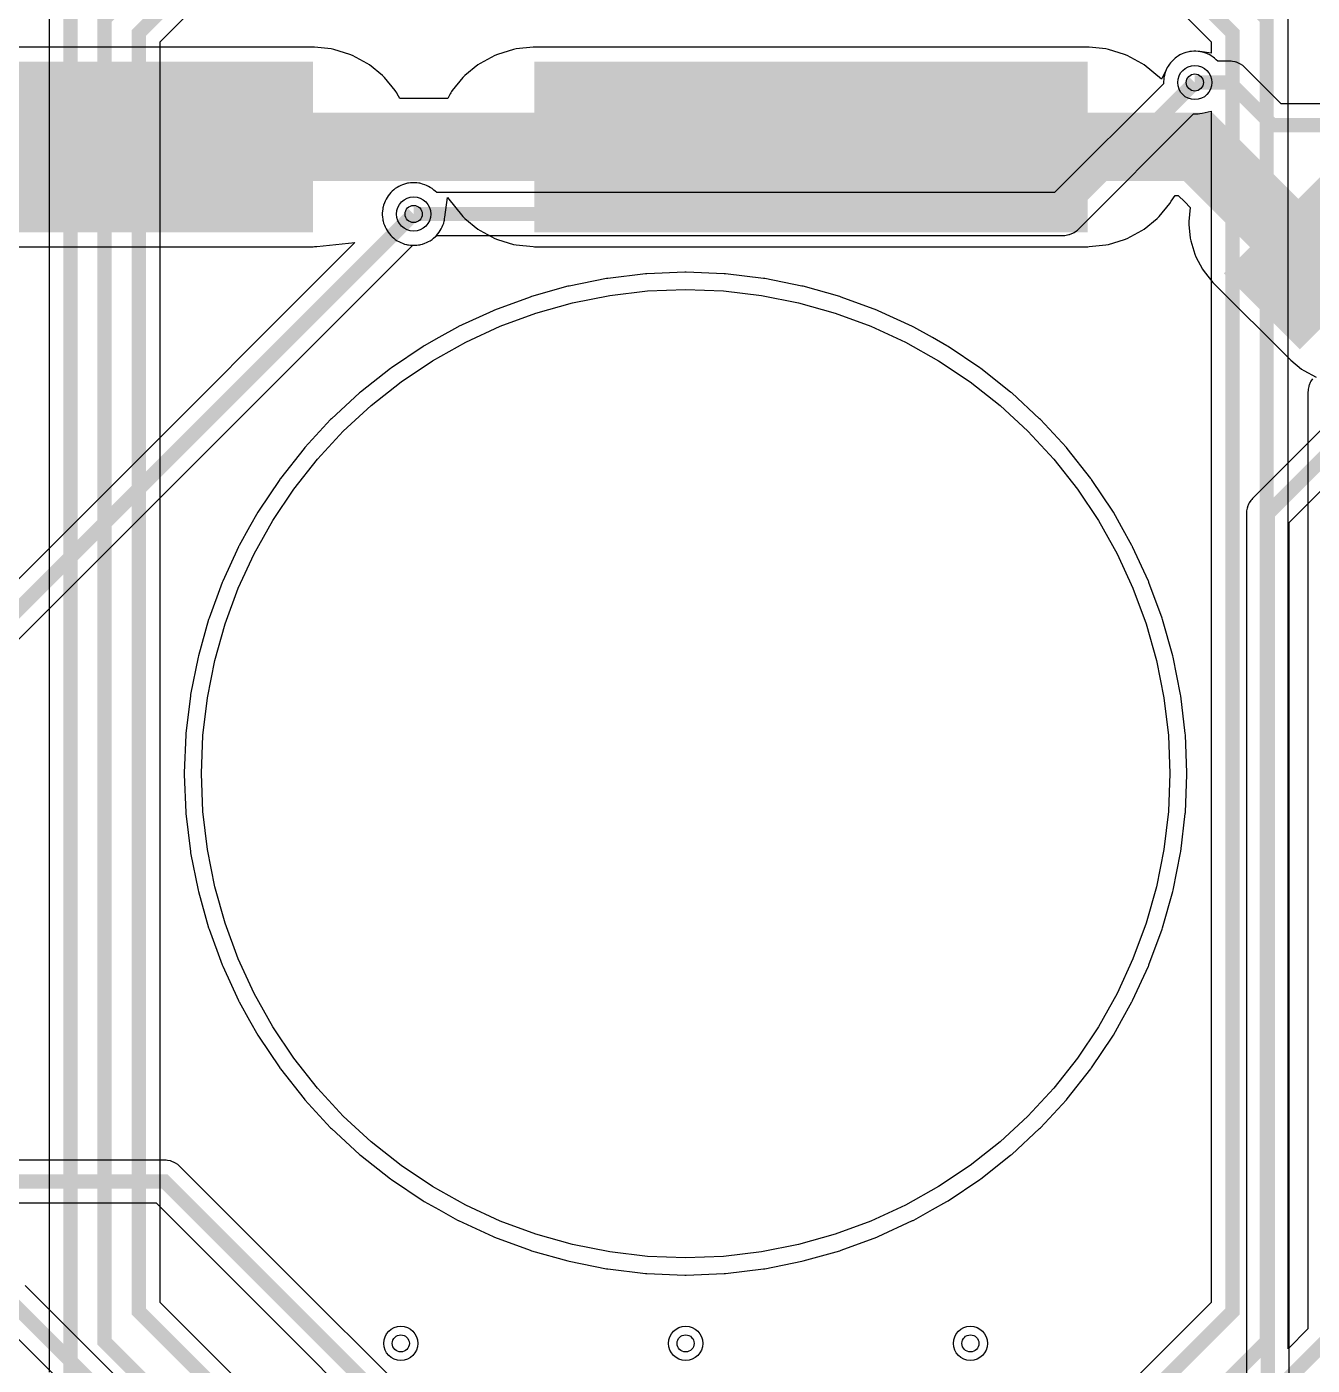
# Model space of a CAD drawing. Header units: millimetres. Extents: x -74 to 74, y -33 to 26.
# Drawn here: x -11.57 to 11, y -10.38 to 13.11 of the extents above; entities that cross this region are included whole.
import ezdxf

# ---------------------------------------------------------------- set-up
doc = ezdxf.new("R2010")
doc.units = ezdxf.units.MM
for name, color, linetype in [('COBRE_BAIXO', 7, 'Continuous'), ('COBRE_CIMA', 7, 'Continuous'), ('FUROS', 7, 'Continuous'), ('PLANO_GND_BAIXO', 7, 'Continuous'), ('PLANO_GND_CIMA', 7, 'Continuous'), ('VIAS', 7, 'Continuous')]:
    doc.layers.add(name, color=color, linetype=linetype)

msp = doc.modelspace()

# ---------------------------------------------------------------- linework, layer by layer
at = {"layer": 'COBRE_BAIXO'}
for points, const_width in [([(-20.718, 4.592), (-14.31, 11), (-6.54, 11)], 3), ([(-2.655, 11), (7.058, 11)], 3), ([(26.783, 12.2), (26.783, 11.458), (26.708, 11.383), (10.3, 11.383), (9.552, 12.131), (8.939, 12.131)], 0.25), ([(-6.54, 11), (-2.655, 11)], 1.2), ([(7.058, 11), (9, 11), (10.333, 9.667)], 1.2), ([(10.333, 9.667), (11.667, 8.333)], 2.5), ([(-9.01, -20.247), (-9.01, -20.03), (-17.585, -11.455), (-19.793, -11.455), (-21.941, -9.307), (-22.407, -9.307), (-22.9, -8.814), (-22.9, -8.303), (-4.774, 9.823)], 0.25), ([(12.013, 6.36), (10.219, 4.566), (10.219, -12.451)], 0.25), ([(-18.66, -7.16), (-9.142, -7.16), (-3.202, -13.1), (18.204, -13.1), (21.376, -16.272)], 0.25), ([(-5.891, -15.217), (-11.857, -9.251), (-12.386, -9.251), (-12.762, -8.875), (-12.762, -8.346), (-13.281, -7.827), (-21.027, -7.827), (-21.781, -8.581)], 0.25), ([(-5.781, -15.327), (-11.857, -9.251), (-12.386, -9.251), (-12.762, -8.875), (-12.762, -8.346), (-13.281, -7.827), (-21.027, -7.827), (-21.781, -8.581)], 0.25)]:
    msp.add_lwpolyline(points, dxfattribs=dict(at, const_width=const_width))
at = {"layer": 'COBRE_CIMA', "const_width": 0.25}
for points in [[(-2.179, -19.124), (-10.8, -10.503), (-10.8, 13.498), (-4.698, 19.6), (-1.27, 19.6), (-1.27, 22.74)], [(-2.179, -19.124), (-2.621, -18.682), (-10.8, -10.503), (-10.8, 13.498), (-4.698, 19.6), (-1.27, 19.6), (-1.27, 22.74)], [(-1.613, -18.559), (-10.2, -9.972), (-10.2, 13.249), (-4.449, 19), (1.27, 19), (1.27, 22.74)], [(-1.613, -18.559), (-2.055, -18.117), (-10.2, -9.972), (-10.2, 13.249), (-4.449, 19), (1.27, 19), (1.27, 22.74)], [(-1.047, -17.993), (-9.6, -9.44), (-9.6, 13), (-4.2, 18.4), (3.81, 18.4), (3.81, 22.74)], [(-1.047, -17.993), (-1.489, -17.551), (-9.6, -9.44), (-9.6, 13), (-4.2, 18.4), (3.81, 18.4), (3.81, 22.74)], [(1.039, -18.001), (9.6, -9.44), (9.6, 13), (6.35, 16.25), (6.35, 22.74)], [(1.039, -18.001), (1.481, -17.559), (9.6, -9.44), (9.6, 13), (6.35, 16.25), (6.35, 22.74)], [(1.604, -18.567), (10.2, -9.971), (10.2, 13.249), (8.89, 14.559), (8.89, 22.74)], [(1.604, -18.567), (2.046, -18.125), (10.2, -9.971), (10.2, 13.249), (8.89, 14.559), (8.89, 22.74)], [(5.2, -16), (11.3, -9.9), (11.3, 6.7), (11.6, 7), (11.7, 7), (11.8, 7.1), (12, 7.1), (16.3, 11.4), (16.4, 11.4), (16.5, 11.5), (16.8, 11.5), (19, 13.7)], [(-4.774, 9.823), (6.631, 9.823), (8.939, 12.131)]]:
    msp.add_lwpolyline(points, dxfattribs=at)
at = {"layer": 'FUROS'}
msp.add_lwpolyline([(8.5, 0), (8.474, -0.667), (8.395, -1.33), (8.265, -1.984), (8.084, -2.627), (7.853, -3.253), (7.574, -3.859), (7.247, -4.441), (6.877, -4.996), (6.463, -5.52), (6.01, -6.01), (5.52, -6.463), (4.996, -6.877), (4.441, -7.247), (3.859, -7.574), (3.253, -7.853), (2.627, -8.084), (1.984, -8.265), (1.33, -8.395), (0.667, -8.474), (0, -8.5), (-0.667, -8.474), (-1.33, -8.395), (-1.984, -8.265), (-2.627, -8.084), (-3.253, -7.853), (-3.859, -7.574), (-4.441, -7.247), (-4.996, -6.877), (-5.52, -6.463), (-6.01, -6.01), (-6.463, -5.52), (-6.877, -4.996), (-7.247, -4.441), (-7.574, -3.859), (-7.853, -3.253), (-8.084, -2.627), (-8.265, -1.984), (-8.395, -1.33), (-8.474, -0.667), (-8.5, 0), (-8.474, 0.667), (-8.395, 1.33), (-8.265, 1.984), (-8.084, 2.627), (-7.853, 3.253), (-7.574, 3.859), (-7.247, 4.441), (-6.877, 4.996), (-6.463, 5.52), (-6.01, 6.01), (-5.52, 6.463), (-4.996, 6.877), (-4.441, 7.247), (-3.859, 7.574), (-3.253, 7.853), (-2.627, 8.084), (-1.984, 8.265), (-1.33, 8.395), (-0.667, 8.474), (0, 8.5), (0.667, 8.474), (1.33, 8.395), (1.984, 8.265), (2.627, 8.084), (3.253, 7.853), (3.859, 7.574), (4.441, 7.247), (4.996, 6.877), (5.52, 6.463), (6.01, 6.01), (6.463, 5.52), (6.877, 4.996), (7.247, 4.441), (7.574, 3.859), (7.853, 3.253), (8.084, 2.627), (8.265, 1.984), (8.395, 1.33), (8.474, 0.667)], close=True, dxfattribs=at)
at = {"layer": 'PLANO_GND_BAIXO'}
for points in [[(25.225, 11.758), (10.455, 11.758), (9.817, 12.396), (9.817, 12.396), (9.799, 12.413), (9.78, 12.428), (9.78, 12.428), (9.739, 12.455), (9.718, 12.467), (9.672, 12.486), (9.672, 12.486), (9.662, 12.489), (9.649, 12.493), (9.649, 12.493), (9.601, 12.502), (9.601, 12.502), (9.577, 12.505), (9.576, 12.505), (9.564, 12.505), (9.552, 12.506), (9.552, 12.506), (9.345, 12.506), (9.316, 12.531), (9.293, 12.551), (9.287, 12.557), (9.287, 12.557), (9.261, 12.577), (9.228, 12.599), (9.2, 12.615), (9.164, 12.632), (9.134, 12.645), (9.097, 12.658), (9.065, 12.666), (9.065, 12.666), (9.046, 12.67), (9.027, 12.674), (9.027, 12.674), (8.995, 12.678), (8.995, 12.678), (8.955, 12.681), (8.923, 12.681), (8.883, 12.678), (8.883, 12.678), (8.851, 12.674), (8.851, 12.674), (8.832, 12.67), (8.813, 12.666), (8.813, 12.666), (8.781, 12.658), (8.744, 12.645), (8.714, 12.632), (8.678, 12.615), (8.65, 12.599), (8.617, 12.577), (8.591, 12.557), (8.562, 12.531), (8.539, 12.508), (8.513, 12.479), (8.493, 12.453), (8.471, 12.42), (8.455, 12.392), (8.438, 12.356), (8.438, 12.356), (8.355, 12.19), (8.05, 12.441), (8.009, 12.468), (7.749, 12.606), (7.704, 12.625), (7.423, 12.71), (7.423, 12.71), (7.375, 12.72), (7.082, 12.749), (7.082, 12.749), (7.058, 12.75), (7.057, 12.75), (-2.655, 12.75), (-2.655, 12.75), (-2.679, 12.749), (-2.679, 12.749), (-2.972, 12.72), (-3.02, 12.71), (-3.02, 12.71), (-3.302, 12.625), (-3.347, 12.606), (-3.606, 12.468), (-3.647, 12.441), (-3.874, 12.254), (-3.909, 12.219), (-4.096, 11.992), (-4.096, 11.992), (-4.109, 11.972), (-4.123, 11.951), (-4.123, 11.951), (-4.134, 11.93), (-4.177, 11.85), (-5.018, 11.85), (-5.061, 11.93), (-5.072, 11.951), (-5.072, 11.951), (-5.086, 11.972), (-5.099, 11.992), (-5.099, 11.992), (-5.286, 12.219), (-5.321, 12.254), (-5.548, 12.441), (-5.589, 12.468), (-5.848, 12.606), (-5.893, 12.625), (-6.175, 12.71), (-6.175, 12.71), (-6.223, 12.72), (-6.516, 12.749), (-6.516, 12.749), (-6.54, 12.75), (-6.54, 12.75), (-14.31, 12.75)], [(-21.712, -7.645), (-4.796, 9.271), (-4.796, 9.271), (-4.759, 9.274), (-4.758, 9.274), (-4.718, 9.276), (-4.691, 9.28), (-4.686, 9.28), (-4.686, 9.28), (-4.667, 9.284), (-4.648, 9.288), (-4.648, 9.288), (-4.616, 9.296), (-4.579, 9.309), (-4.549, 9.322), (-4.513, 9.339), (-4.485, 9.355), (-4.452, 9.377), (-4.426, 9.397), (-4.397, 9.423), (-4.374, 9.446), (-4.348, 9.476), (-4.328, 9.502), (-4.306, 9.534), (-4.29, 9.562), (-4.273, 9.598), (-4.26, 9.628), (-4.247, 9.665), (-4.239, 9.697), (-4.239, 9.697), (-4.235, 9.716), (-4.231, 9.735), (-4.231, 9.735), (-4.23, 9.744), (-4.227, 9.768), (-4.227, 9.768), (-4.182, 10.113), (-3.909, 9.781), (-3.874, 9.746), (-3.647, 9.559), (-3.606, 9.532), (-3.347, 9.394), (-3.302, 9.375), (-3.02, 9.29), (-3.02, 9.29), (-2.972, 9.28), (-2.679, 9.251), (-2.679, 9.251), (-2.655, 9.25), (-2.655, 9.25), (7.057, 9.25), (7.058, 9.25), (7.082, 9.251), (7.082, 9.251), (7.375, 9.28), (7.423, 9.29), (7.423, 9.29), (7.704, 9.375), (7.749, 9.394), (8.009, 9.532), (8.05, 9.559), (8.277, 9.746), (8.311, 9.781), (8.498, 10.008), (8.525, 10.049), (8.593, 10.15), (8.648, 10.15), (8.761, 10.037), (8.859, 9.939), (8.835, 9.691), (8.835, 9.642), (8.859, 9.398), (8.868, 9.35), (8.939, 9.116), (8.958, 9.07), (9.073, 8.854), (9.101, 8.814), (9.256, 8.624), (9.256, 8.624), (9.273, 8.606), (9.273, 8.606), (10.606, 7.273), (10.606, 7.273), (10.624, 7.256), (10.624, 7.256), (10.814, 7.101), (10.854, 7.074), (11.07, 6.958)], [(-13.585, 9.25), (-6.54, 9.25), (-6.54, 9.25), (-6.516, 9.251), (-6.516, 9.251), (-6.476, 9.255), (-5.807, 9.321), (-14.486, 0.641)], [(11.461, 6.338), (9.954, 4.831), (9.954, 4.831), (9.937, 4.813), (9.922, 4.794), (9.922, 4.794), (9.895, 4.753), (9.883, 4.732), (9.864, 4.686), (9.864, 4.686), (9.861, 4.676), (9.857, 4.663), (9.857, 4.663), (9.848, 4.615), (9.848, 4.615), (9.845, 4.591), (9.845, 4.59), (9.845, 4.578), (9.844, 4.566), (9.844, 4.566), (9.844, -12.045)], [(10.594, -12.045), (10.594, 4.411), (10.594, 4.411), (11.991, 5.808)], [(-3.047, -12.725), (-8.877, -6.895), (-8.877, -6.895), (-8.895, -6.878), (-8.914, -6.863), (-8.914, -6.863), (-8.955, -6.836), (-8.976, -6.824), (-9.022, -6.805), (-9.022, -6.805), (-9.032, -6.802), (-9.045, -6.798), (-9.045, -6.798), (-9.093, -6.789), (-9.093, -6.789), (-9.117, -6.786), (-9.117, -6.786), (-9.13, -6.786), (-9.142, -6.785), (-9.142, -6.785), (-18.254, -6.785)], [(-13.043, -7.535), (-9.297, -7.535), (-9.297, -7.535), (-3.467, -13.365)], [(-5.891, -14.687), (-11.592, -8.986)], [(-12.012, -9.626), (-8.318, -13.32)]]:
    msp.add_lwpolyline(points, dxfattribs=at)
msp.add_lwpolyline([(8.69, -1.388), (8.69, -1.388), (8.693, -1.365), (8.772, -0.702), (8.774, -0.679), (8.774, -0.679), (8.8, -0.012), (8.8, 0.012), (8.774, 0.679), (8.774, 0.679), (8.772, 0.702), (8.693, 1.365), (8.69, 1.388), (8.69, 1.388), (8.559, 2.043), (8.554, 2.066), (8.373, 2.708), (8.366, 2.73), (8.134, 3.357), (8.134, 3.357), (8.129, 3.369), (8.125, 3.378), (8.125, 3.378), (7.846, 3.984), (7.846, 3.985), (7.841, 3.995), (7.835, 4.005), (7.835, 4.005), (7.653, 4.332), (7.509, 4.588), (7.509, 4.588), (7.497, 4.608), (7.497, 4.608), (7.126, 5.163), (7.126, 5.163), (7.121, 5.17), (7.112, 5.182), (7.112, 5.182), (6.699, 5.706), (6.684, 5.724), (6.231, 6.214), (6.214, 6.231), (5.724, 6.684), (5.706, 6.699), (5.182, 7.112), (5.182, 7.112), (5.17, 7.121), (5.163, 7.126), (5.163, 7.126), (4.608, 7.497), (4.608, 7.497), (4.588, 7.509), (4.588, 7.509), (4.332, 7.653), (4.005, 7.835), (4.005, 7.835), (3.995, 7.841), (3.985, 7.846), (3.984, 7.846), (3.378, 8.125), (3.378, 8.125), (3.369, 8.129), (3.357, 8.134), (3.357, 8.134), (2.73, 8.366), (2.708, 8.373), (2.066, 8.554), (2.043, 8.559), (1.388, 8.69), (1.388, 8.69), (1.365, 8.693), (0.702, 8.772), (0.679, 8.774), (0.679, 8.774), (0.012, 8.8), (-0.012, 8.8), (-0.679, 8.774), (-0.679, 8.774), (-0.702, 8.772), (-1.365, 8.693), (-1.388, 8.69), (-1.388, 8.69), (-2.043, 8.559), (-2.066, 8.554), (-2.708, 8.373), (-2.73, 8.366), (-3.357, 8.134), (-3.357, 8.134), (-3.369, 8.129), (-3.378, 8.125), (-3.378, 8.125), (-3.984, 7.846), (-3.985, 7.846), (-3.995, 7.841), (-4.005, 7.835), (-4.005, 7.835), (-4.332, 7.653), (-4.588, 7.509), (-4.588, 7.509), (-4.608, 7.497), (-4.608, 7.497), (-5.163, 7.126), (-5.163, 7.126), (-5.17, 7.121), (-5.182, 7.112), (-5.182, 7.112), (-5.706, 6.699), (-5.724, 6.684), (-6.214, 6.231), (-6.231, 6.214), (-6.684, 5.724), (-6.699, 5.706), (-7.112, 5.182), (-7.112, 5.182), (-7.121, 5.17), (-7.126, 5.163), (-7.126, 5.163), (-7.497, 4.608), (-7.497, 4.608), (-7.509, 4.588), (-7.509, 4.588), (-7.653, 4.332), (-7.835, 4.005), (-7.835, 4.005), (-7.841, 3.995), (-7.846, 3.985), (-7.846, 3.984), (-8.125, 3.378), (-8.125, 3.378), (-8.129, 3.369), (-8.134, 3.357), (-8.134, 3.357), (-8.366, 2.73), (-8.373, 2.708), (-8.554, 2.066), (-8.559, 2.043), (-8.69, 1.388), (-8.69, 1.388), (-8.693, 1.365), (-8.772, 0.702), (-8.774, 0.679), (-8.774, 0.679), (-8.8, 0.012), (-8.8, -0.012), (-8.774, -0.679), (-8.774, -0.679), (-8.772, -0.702), (-8.693, -1.365), (-8.69, -1.388), (-8.69, -1.388), (-8.559, -2.043), (-8.554, -2.066), (-8.373, -2.708), (-8.366, -2.73), (-8.134, -3.357), (-8.134, -3.357), (-8.129, -3.369), (-8.125, -3.378), (-8.125, -3.378), (-7.846, -3.984), (-7.846, -3.985), (-7.841, -3.995), (-7.835, -4.005), (-7.835, -4.005), (-7.653, -4.332), (-7.509, -4.588), (-7.509, -4.588), (-7.497, -4.608), (-7.497, -4.608), (-7.126, -5.163), (-7.126, -5.163), (-7.121, -5.17), (-7.112, -5.182), (-7.112, -5.182), (-6.699, -5.706), (-6.684, -5.724), (-6.231, -6.214), (-6.214, -6.231), (-5.724, -6.684), (-5.706, -6.699), (-5.182, -7.112), (-5.182, -7.112), (-5.17, -7.121), (-5.163, -7.126), (-5.163, -7.126), (-4.608, -7.497), (-4.608, -7.497), (-4.588, -7.509), (-4.588, -7.509), (-4.332, -7.653), (-4.005, -7.835), (-4.005, -7.835), (-3.995, -7.841), (-3.985, -7.846), (-3.984, -7.846), (-3.378, -8.125), (-3.378, -8.125), (-3.369, -8.129), (-3.357, -8.134), (-3.357, -8.134), (-2.73, -8.366), (-2.708, -8.373), (-2.066, -8.554), (-2.043, -8.559), (-1.388, -8.69), (-1.388, -8.69), (-1.365, -8.693), (-0.702, -8.772), (-0.679, -8.774), (-0.679, -8.774), (-0.012, -8.8), (0.012, -8.8), (0.679, -8.774), (0.679, -8.774), (0.702, -8.772), (1.365, -8.693), (1.388, -8.69), (1.388, -8.69), (2.043, -8.559), (2.066, -8.554), (2.708, -8.373), (2.73, -8.366), (3.357, -8.134), (3.357, -8.134), (3.369, -8.129), (3.378, -8.125), (3.378, -8.125), (3.984, -7.846), (3.985, -7.846), (3.995, -7.841), (4.005, -7.835), (4.005, -7.835), (4.332, -7.653), (4.588, -7.509), (4.588, -7.509), (4.608, -7.497), (4.608, -7.497), (5.163, -7.126), (5.163, -7.126), (5.17, -7.121), (5.182, -7.112), (5.182, -7.112), (5.706, -6.699), (5.724, -6.684), (6.214, -6.231), (6.231, -6.214), (6.684, -5.724), (6.699, -5.706), (7.112, -5.182), (7.112, -5.182), (7.121, -5.17), (7.126, -5.163), (7.126, -5.163), (7.497, -4.608), (7.497, -4.608), (7.509, -4.588), (7.509, -4.588), (7.653, -4.332), (7.835, -4.005), (7.835, -4.005), (7.841, -3.995), (7.846, -3.985), (7.846, -3.984), (8.125, -3.378), (8.125, -3.378), (8.129, -3.369), (8.134, -3.357), (8.134, -3.357), (8.366, -2.73), (8.373, -2.708), (8.554, -2.066), (8.559, -2.043), (8.69, -1.388)], close=True, dxfattribs=at)
at = {"layer": 'PLANO_GND_CIMA'}
for points in [[(-1.356, -17.154), (-9.225, -9.285), (-9.225, 12.845), (-4.045, 18.025)], [(6.085, 15.985), (9.225, 12.845), (9.225, 12.647), (9.027, 12.674), (8.995, 12.678), (8.955, 12.681), (8.923, 12.681), (8.883, 12.678), (8.883, 12.678), (8.851, 12.674), (8.851, 12.674), (8.832, 12.67), (8.813, 12.666), (8.813, 12.666), (8.781, 12.658), (8.744, 12.645), (8.714, 12.632), (8.678, 12.615), (8.65, 12.599), (8.617, 12.577), (8.591, 12.557), (8.562, 12.531), (8.539, 12.508), (8.513, 12.479), (8.493, 12.453), (8.471, 12.42), (8.455, 12.392), (8.438, 12.356), (8.425, 12.326), (8.412, 12.289), (8.404, 12.257), (8.404, 12.257), (8.4, 12.238), (8.396, 12.219), (8.396, 12.219), (8.396, 12.214), (8.392, 12.187), (8.389, 12.147), (8.389, 12.146), (8.387, 12.109), (6.476, 10.198), (-4.368, 10.198), (-4.397, 10.223), (-4.42, 10.243), (-4.426, 10.249), (-4.426, 10.249), (-4.452, 10.269), (-4.485, 10.291), (-4.513, 10.307), (-4.549, 10.324), (-4.579, 10.337), (-4.616, 10.35), (-4.648, 10.358), (-4.648, 10.358), (-4.667, 10.362), (-4.686, 10.366), (-4.686, 10.366), (-4.718, 10.37), (-4.718, 10.37), (-4.758, 10.373), (-4.79, 10.373), (-4.83, 10.37), (-4.83, 10.37), (-4.862, 10.366), (-4.862, 10.366), (-4.881, 10.362), (-4.9, 10.358), (-4.9, 10.358), (-4.932, 10.35), (-4.969, 10.337), (-4.999, 10.324), (-5.035, 10.307), (-5.063, 10.291), (-5.096, 10.269), (-5.122, 10.249), (-5.151, 10.223), (-5.174, 10.2), (-5.2, 10.171), (-5.22, 10.145), (-5.242, 10.112), (-5.258, 10.084), (-5.275, 10.048), (-5.288, 10.018), (-5.301, 9.981), (-5.309, 9.949), (-5.309, 9.949), (-5.313, 9.93), (-5.317, 9.911), (-5.317, 9.911), (-5.321, 9.879), (-5.321, 9.879), (-5.324, 9.839), (-5.324, 9.807), (-5.321, 9.768), (-5.321, 9.767), (-5.317, 9.735), (-5.317, 9.735), (-5.313, 9.716), (-5.309, 9.697), (-5.309, 9.697), (-5.301, 9.665), (-5.288, 9.628), (-5.275, 9.598), (-5.258, 9.562), (-5.242, 9.534), (-5.22, 9.502), (-5.2, 9.476), (-5.174, 9.446), (-5.151, 9.423), (-5.122, 9.397), (-5.096, 9.377), (-5.063, 9.355), (-5.035, 9.339), (-4.999, 9.322), (-4.969, 9.309), (-4.932, 9.296), (-4.9, 9.288), (-4.9, 9.288), (-4.881, 9.284), (-4.862, 9.28), (-4.862, 9.28), (-4.83, 9.276), (-4.83, 9.276), (-4.79, 9.274), (-4.758, 9.274), (-4.718, 9.276), (-4.718, 9.276), (-4.686, 9.28), (-4.686, 9.28), (-4.667, 9.284), (-4.648, 9.288), (-4.648, 9.288), (-4.616, 9.296), (-4.579, 9.309), (-4.549, 9.322), (-4.513, 9.339), (-4.485, 9.355), (-4.452, 9.377), (-4.426, 9.397), (-4.426, 9.397), (-4.42, 9.403), (-4.397, 9.423), (-4.368, 9.448), (6.631, 9.448), (6.631, 9.448), (6.643, 9.449), (6.655, 9.449), (6.656, 9.449), (6.68, 9.452), (6.68, 9.452), (6.728, 9.461), (6.728, 9.461), (6.741, 9.465), (6.751, 9.468), (6.751, 9.468), (6.797, 9.487), (6.818, 9.499), (6.859, 9.526), (6.859, 9.526), (6.878, 9.541), (6.896, 9.558), (6.896, 9.558), (8.917, 11.579), (8.954, 11.582), (8.955, 11.582), (8.995, 11.584), (9.027, 11.588), (9.065, 11.596), (9.066, 11.596), (9.225, 11.628), (9.225, -9.285), (1.365, -17.145)], [(-11.175, 13.498), (-11.175, -10.503)], [(11.003, 6.928), (10.976, 6.887), (10.964, 6.866), (10.945, 6.82), (10.945, 6.82), (10.942, 6.81), (10.938, 6.797), (10.938, 6.797), (10.929, 6.749), (10.929, 6.749), (10.926, 6.725), (10.926, 6.724), (10.926, 6.712), (10.925, 6.7), (10.925, 6.7), (10.925, -9.745), (10.575, -10.095), (10.575, -9.971), (10.575, -9.971), (10.575, 13.249)]]:
    msp.add_lwpolyline(points, dxfattribs=at)
msp.add_lwpolyline([(8.69, -1.388), (8.69, -1.388), (8.693, -1.365), (8.772, -0.702), (8.774, -0.679), (8.774, -0.679), (8.8, -0.012), (8.8, 0.012), (8.774, 0.679), (8.774, 0.679), (8.772, 0.702), (8.693, 1.365), (8.69, 1.388), (8.69, 1.388), (8.559, 2.043), (8.554, 2.066), (8.373, 2.708), (8.366, 2.73), (8.134, 3.357), (8.134, 3.357), (8.129, 3.369), (8.125, 3.378), (8.125, 3.378), (7.846, 3.984), (7.846, 3.985), (7.841, 3.995), (7.835, 4.005), (7.835, 4.005), (7.653, 4.332), (7.509, 4.588), (7.509, 4.588), (7.497, 4.608), (7.497, 4.608), (7.126, 5.163), (7.126, 5.163), (7.121, 5.17), (7.112, 5.182), (7.112, 5.182), (6.699, 5.706), (6.684, 5.724), (6.231, 6.214), (6.214, 6.231), (5.724, 6.684), (5.706, 6.699), (5.182, 7.112), (5.182, 7.112), (5.17, 7.121), (5.163, 7.126), (5.163, 7.126), (4.608, 7.497), (4.608, 7.497), (4.588, 7.509), (4.588, 7.509), (4.332, 7.653), (4.005, 7.835), (4.005, 7.835), (3.995, 7.841), (3.985, 7.846), (3.984, 7.846), (3.378, 8.125), (3.378, 8.125), (3.369, 8.129), (3.357, 8.134), (3.357, 8.134), (2.73, 8.366), (2.708, 8.373), (2.066, 8.554), (2.043, 8.559), (1.388, 8.69), (1.388, 8.69), (1.365, 8.693), (0.702, 8.772), (0.679, 8.774), (0.679, 8.774), (0.012, 8.8), (-0.012, 8.8), (-0.679, 8.774), (-0.679, 8.774), (-0.702, 8.772), (-1.365, 8.693), (-1.388, 8.69), (-1.388, 8.69), (-2.043, 8.559), (-2.066, 8.554), (-2.708, 8.373), (-2.73, 8.366), (-3.357, 8.134), (-3.357, 8.134), (-3.369, 8.129), (-3.378, 8.125), (-3.378, 8.125), (-3.984, 7.846), (-3.985, 7.846), (-3.995, 7.841), (-4.005, 7.835), (-4.005, 7.835), (-4.332, 7.653), (-4.588, 7.509), (-4.588, 7.509), (-4.608, 7.497), (-4.608, 7.497), (-5.163, 7.126), (-5.163, 7.126), (-5.17, 7.121), (-5.182, 7.112), (-5.182, 7.112), (-5.706, 6.699), (-5.724, 6.684), (-6.214, 6.231), (-6.231, 6.214), (-6.684, 5.724), (-6.699, 5.706), (-7.112, 5.182), (-7.112, 5.182), (-7.121, 5.17), (-7.126, 5.163), (-7.126, 5.163), (-7.497, 4.608), (-7.497, 4.608), (-7.509, 4.588), (-7.509, 4.588), (-7.653, 4.332), (-7.835, 4.005), (-7.835, 4.005), (-7.841, 3.995), (-7.846, 3.985), (-7.846, 3.984), (-8.125, 3.378), (-8.125, 3.378), (-8.129, 3.369), (-8.134, 3.357), (-8.134, 3.357), (-8.366, 2.73), (-8.373, 2.708), (-8.554, 2.066), (-8.559, 2.043), (-8.69, 1.388), (-8.69, 1.388), (-8.693, 1.365), (-8.772, 0.702), (-8.774, 0.679), (-8.774, 0.679), (-8.8, 0.012), (-8.8, -0.012), (-8.774, -0.679), (-8.774, -0.679), (-8.772, -0.702), (-8.693, -1.365), (-8.69, -1.388), (-8.69, -1.388), (-8.559, -2.043), (-8.554, -2.066), (-8.373, -2.708), (-8.366, -2.73), (-8.134, -3.357), (-8.134, -3.357), (-8.129, -3.369), (-8.125, -3.378), (-8.125, -3.378), (-7.846, -3.984), (-7.846, -3.985), (-7.841, -3.995), (-7.835, -4.005), (-7.835, -4.005), (-7.653, -4.332), (-7.509, -4.588), (-7.509, -4.588), (-7.497, -4.608), (-7.497, -4.608), (-7.126, -5.163), (-7.126, -5.163), (-7.121, -5.17), (-7.112, -5.182), (-7.112, -5.182), (-6.699, -5.706), (-6.684, -5.724), (-6.231, -6.214), (-6.214, -6.231), (-5.724, -6.684), (-5.706, -6.699), (-5.182, -7.112), (-5.182, -7.112), (-5.17, -7.121), (-5.163, -7.126), (-5.163, -7.126), (-4.608, -7.497), (-4.608, -7.497), (-4.588, -7.509), (-4.588, -7.509), (-4.332, -7.653), (-4.005, -7.835), (-4.005, -7.835), (-3.995, -7.841), (-3.985, -7.846), (-3.984, -7.846), (-3.378, -8.125), (-3.378, -8.125), (-3.369, -8.129), (-3.357, -8.134), (-3.357, -8.134), (-2.73, -8.366), (-2.708, -8.373), (-2.066, -8.554), (-2.043, -8.559), (-1.388, -8.69), (-1.388, -8.69), (-1.365, -8.693), (-0.702, -8.772), (-0.679, -8.774), (-0.679, -8.774), (-0.012, -8.8), (0.012, -8.8), (0.679, -8.774), (0.679, -8.774), (0.702, -8.772), (1.365, -8.693), (1.388, -8.69), (1.388, -8.69), (2.043, -8.559), (2.066, -8.554), (2.708, -8.373), (2.73, -8.366), (3.357, -8.134), (3.357, -8.134), (3.369, -8.129), (3.378, -8.125), (3.378, -8.125), (3.984, -7.846), (3.985, -7.846), (3.995, -7.841), (4.005, -7.835), (4.005, -7.835), (4.332, -7.653), (4.588, -7.509), (4.588, -7.509), (4.608, -7.497), (4.608, -7.497), (5.163, -7.126), (5.163, -7.126), (5.17, -7.121), (5.182, -7.112), (5.182, -7.112), (5.706, -6.699), (5.724, -6.684), (6.214, -6.231), (6.231, -6.214), (6.684, -5.724), (6.699, -5.706), (7.112, -5.182), (7.112, -5.182), (7.121, -5.17), (7.126, -5.163), (7.126, -5.163), (7.497, -4.608), (7.497, -4.608), (7.509, -4.588), (7.509, -4.588), (7.653, -4.332), (7.835, -4.005), (7.835, -4.005), (7.841, -3.995), (7.846, -3.985), (7.846, -3.984), (8.125, -3.378), (8.125, -3.378), (8.129, -3.369), (8.134, -3.357), (8.134, -3.357), (8.366, -2.73), (8.373, -2.708), (8.554, -2.066), (8.559, -2.043), (8.69, -1.388)], close=True, dxfattribs=at)
at = {"layer": 'VIAS'}
for centre, radius in [((8.939, 12.131), 0.3), ((8.939, 12.131), 0.15), ((-4.774, 9.823), 0.3), ((-4.774, 9.823), 0.15), ((-5, -10), 0.3), ((-5, -10), 0.15), ((0, -10), 0.3), ((0, -10), 0.15), ((5, -10), 0.3), ((5, -10), 0.15)]:
    msp.add_circle(centre, radius, dxfattribs=at)

doc.saveas('drawing.dxf')
